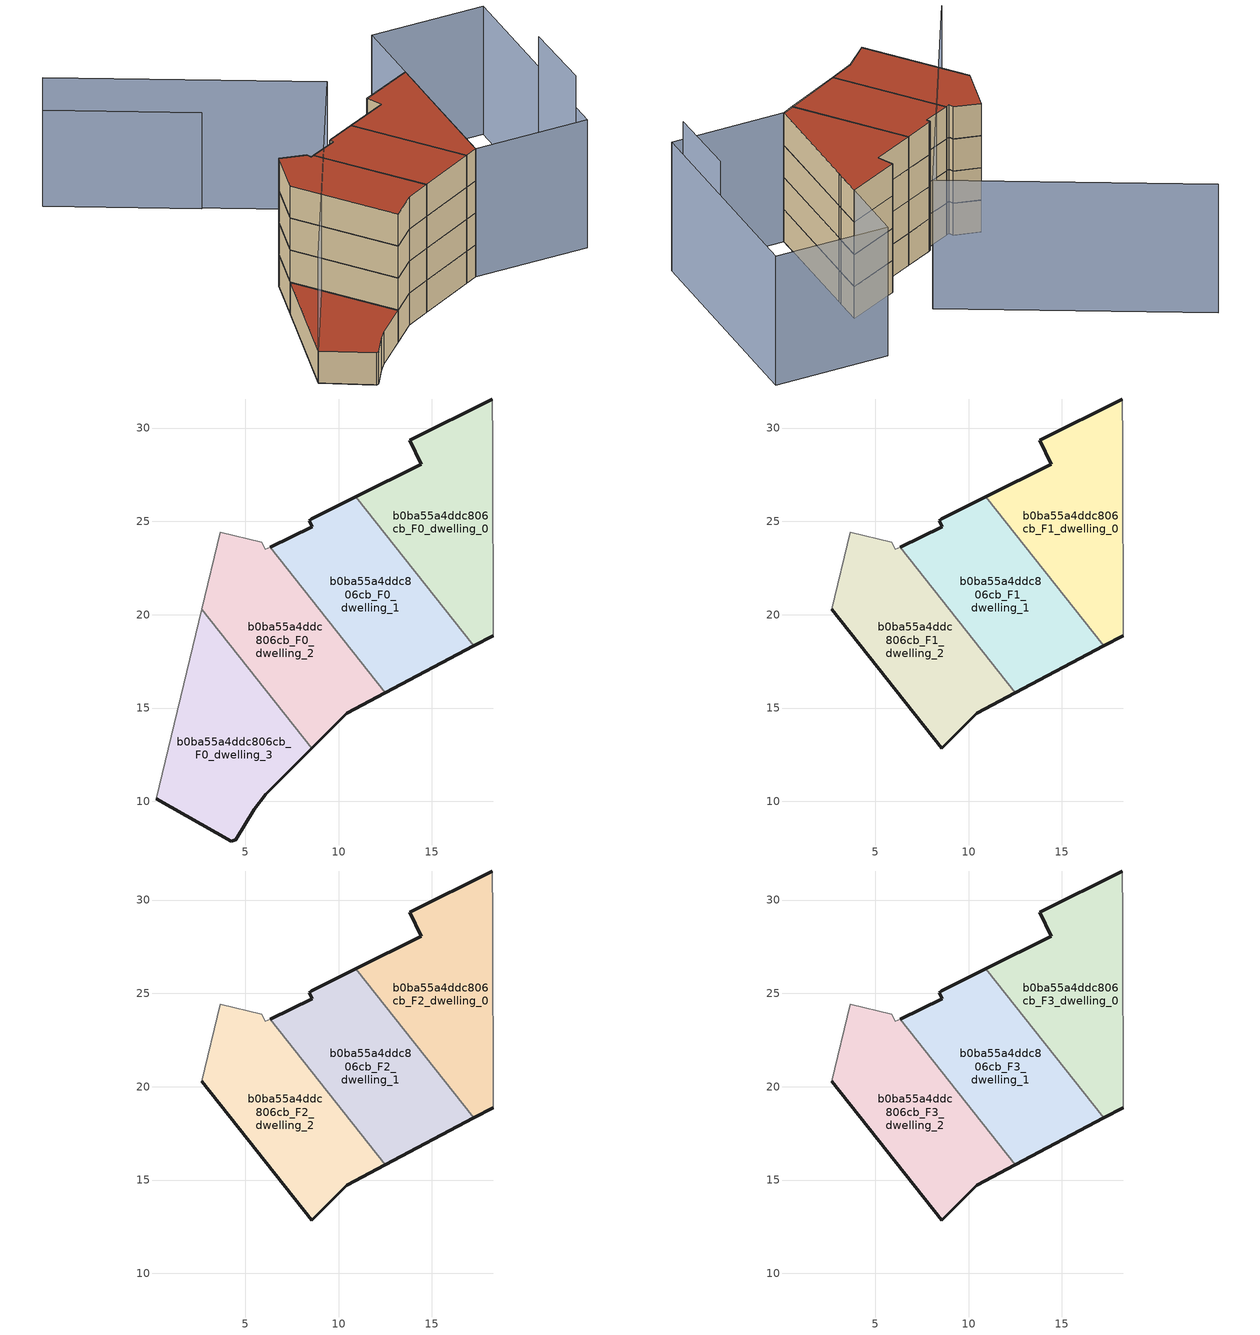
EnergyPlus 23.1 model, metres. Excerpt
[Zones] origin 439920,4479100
b0ba55a4ddc806cb_F0_dwelling_0
 floor ground (EU_floor_Construction): 18.29,18.88 18.25,28.72 18.25,29.26 18.24,31.55 13.8,29.35 14.43,28.06 10.93,26.31 17.25,18.33 z0
 wall outside (EU_wall_Construction): 18.29,18.88 17.25,18.33 / 10.93,26.31 14.43,28.06 13.8,29.35 18.24,31.55 z0:3
 wall adiabatic (EU_wall_Construction): 18.24,31.55 18.25,29.26 18.25,28.72 18.29,18.88 z0:3
 wall to b0ba55a4ddc806cb_F0_dwelling_1 (EU_wall_Construction): 17.25,18.33 10.93,26.31 z0:3
b0ba55a4ddc806cb_F0_dwelling_1
 floor ground (EU_floor_Construction): 17.25,18.33 10.93,26.31 8.57,25.14 8.43,25.03 8.58,24.72 6.33,23.62 12.51,15.82 z0
 wall outside (EU_wall_Construction): 17.25,18.33 12.51,15.82 / 6.33,23.62 8.58,24.72 8.43,25.03 8.57,25.14 10.93,26.31 z0:3
 wall to b0ba55a4ddc806cb_F0_dwelling_2 (EU_wall_Construction): 12.51,15.82 6.33,23.62 z0:3
b0ba55a4ddc806cb_F0_dwelling_2
 floor ground (EU_floor_Construction): 10.43,14.72 12.51,15.82 6.33,23.62 6.06,23.49 5.87,23.89 3.66,24.41 2.67,20.28 8.56,12.85 z0
 wall outside (EU_wall_Construction): 12.51,15.82 10.43,14.72 8.56,12.85 z0:3
 wall adiabatic (EU_wall_Construction): 2.67,20.28 3.66,24.41 5.87,23.89 6.06,23.49 6.33,23.62 z0:3
 wall to b0ba55a4ddc806cb_F0_dwelling_3 (EU_wall_Construction): 8.56,12.85 2.67,20.28 z0:3
b0ba55a4ddc806cb_F0_dwelling_3
 floor ground (EU_floor_Construction): 6.09,10.37 8.56,12.85 2.67,20.28 0.22,10.13 4.26,7.88 4.48,7.94 5.48,9.58 z0
 wall outside (EU_wall_Construction): 8.56,12.85 6.09,10.37 5.48,9.58 4.48,7.94 4.26,7.88 0.22,10.13 z0:3
 wall adiabatic (EU_wall_Construction): 0.22,10.13 2.67,20.28 z0:3
 roof outside (EU_roof_Construction): 2.67,20.28 8.56,12.85 6.09,10.37 5.48,9.58 4.48,7.94 4.26,7.88 0.22,10.13 z3
b0ba55a4ddc806cb_F1_dwelling_0
 floor to b0ba55a4ddc806cb_F0_dwelling_0 (EU_floor_Construction): 18.29,18.88 18.25,28.72 18.25,29.26 18.24,31.55 13.8,29.35 14.43,28.06 10.93,26.31 17.25,18.33 z3
 wall outside (EU_wall_Construction): 18.29,18.88 17.25,18.33 / 10.93,26.31 14.43,28.06 13.8,29.35 18.24,31.55 z3:6
 wall adiabatic (EU_wall_Construction): 18.24,31.55 18.25,29.26 18.25,28.72 18.29,18.88 z3:6
 wall to b0ba55a4ddc806cb_F1_dwelling_1 (EU_wall_Construction): 17.25,18.33 10.93,26.31 z3:6
b0ba55a4ddc806cb_F1_dwelling_1
 floor to b0ba55a4ddc806cb_F0_dwelling_1 (EU_floor_Construction): 17.25,18.33 10.93,26.31 8.57,25.14 8.43,25.03 8.57,24.72 6.33,23.62 12.51,15.82 z3
 wall outside (EU_wall_Construction): 17.25,18.33 12.51,15.82 / 6.33,23.62 8.58,24.72 8.43,25.03 8.57,25.14 10.93,26.31 z3:6
 wall to b0ba55a4ddc806cb_F1_dwelling_2 (EU_wall_Construction): 12.51,15.82 6.33,23.62 z3:6
b0ba55a4ddc806cb_F1_dwelling_2
 floor to b0ba55a4ddc806cb_F0_dwelling_2 (EU_floor_Construction): 10.43,14.72 12.51,15.82 6.33,23.62 6.06,23.49 5.87,23.89 3.66,24.41 2.67,20.28 8.56,12.85 z3
 wall outside (EU_wall_Construction): 12.51,15.82 10.43,14.72 8.56,12.85 2.67,20.28 z3:6
 wall adiabatic (EU_wall_Construction): 2.67,20.28 3.66,24.41 5.87,23.89 6.06,23.49 6.33,23.62 z3:6
b0ba55a4ddc806cb_F2_dwelling_0
 floor to b0ba55a4ddc806cb_F1_dwelling_0 (EU_floor_Construction): 18.29,18.88 18.25,28.72 18.25,29.26 18.24,31.55 13.8,29.35 14.43,28.06 10.93,26.31 17.25,18.33 z6
 wall outside (EU_wall_Construction): 18.29,18.88 17.25,18.33 / 10.93,26.31 14.43,28.06 13.8,29.35 18.24,31.55 z6:9
 wall adiabatic (EU_wall_Construction): 18.24,31.55 18.25,29.26 18.25,28.72 18.29,18.88 z6:9
 wall to b0ba55a4ddc806cb_F2_dwelling_1 (EU_wall_Construction): 17.25,18.33 10.93,26.31 z6:9
b0ba55a4ddc806cb_F2_dwelling_1
 floor to b0ba55a4ddc806cb_F1_dwelling_1 (EU_floor_Construction): 17.25,18.33 10.93,26.31 8.57,25.14 8.43,25.03 8.57,24.72 6.33,23.62 12.51,15.82 z6
 wall outside (EU_wall_Construction): 17.25,18.33 12.51,15.82 / 6.33,23.62 8.58,24.72 8.43,25.03 8.57,25.14 10.93,26.31 z6:9
 wall to b0ba55a4ddc806cb_F2_dwelling_2 (EU_wall_Construction): 12.51,15.82 6.33,23.62 z6:9
b0ba55a4ddc806cb_F2_dwelling_2
 floor to b0ba55a4ddc806cb_F1_dwelling_2 (EU_floor_Construction): 10.43,14.72 12.51,15.82 6.33,23.62 6.06,23.49 5.87,23.89 3.66,24.41 2.67,20.28 8.56,12.85 z6
 wall outside (EU_wall_Construction): 12.51,15.82 10.43,14.72 8.56,12.85 2.67,20.28 z6:9
 wall adiabatic (EU_wall_Construction): 2.67,20.28 3.66,24.41 5.87,23.89 6.06,23.49 6.33,23.62 z6:9
b0ba55a4ddc806cb_F3_dwelling_0
 floor to b0ba55a4ddc806cb_F2_dwelling_0 (EU_floor_Construction): 18.29,18.88 18.25,28.72 18.25,29.26 18.24,31.55 13.8,29.35 14.43,28.06 10.93,26.31 17.25,18.33 z9
 wall outside (EU_wall_Construction): 18.29,18.88 17.25,18.33 / 10.93,26.31 14.43,28.06 13.8,29.35 18.24,31.55 z9:12
 wall adiabatic (EU_wall_Construction): 18.24,31.55 18.25,29.26 18.25,28.72 18.29,18.88 z9:12
 wall to b0ba55a4ddc806cb_F3_dwelling_1 (EU_wall_Construction): 17.25,18.33 10.93,26.31 z9:12
 roof outside (EU_roof_Construction): 18.24,31.55 18.25,29.26 18.25,28.72 18.29,18.88 17.25,18.33 10.93,26.31 14.43,28.06 13.8,29.35 z12
b0ba55a4ddc806cb_F3_dwelling_1
 floor to b0ba55a4ddc806cb_F2_dwelling_1 (EU_floor_Construction): 17.25,18.33 10.93,26.31 8.57,25.14 8.43,25.03 8.57,24.72 6.33,23.62 12.51,15.82 z9
 wall outside (EU_wall_Construction): 17.25,18.33 12.51,15.82 / 6.33,23.62 8.58,24.72 8.43,25.03 8.57,25.14 10.93,26.31 z9:12
 wall to b0ba55a4ddc806cb_F3_dwelling_2 (EU_wall_Construction): 12.51,15.82 6.33,23.62 z9:12
 roof outside (EU_roof_Construction): 10.93,26.31 17.25,18.33 12.51,15.82 6.33,23.62 8.58,24.72 8.43,25.03 8.57,25.14 z12
b0ba55a4ddc806cb_F3_dwelling_2
 floor to b0ba55a4ddc806cb_F2_dwelling_2 (EU_floor_Construction): 10.43,14.72 12.51,15.82 6.33,23.62 6.06,23.49 5.87,23.89 3.66,24.41 2.67,20.28 8.56,12.85 z9
 wall outside (EU_wall_Construction): 12.51,15.82 10.43,14.72 8.56,12.85 2.67,20.28 z9:12
 wall adiabatic (EU_wall_Construction): 2.67,20.28 3.66,24.41 5.87,23.89 6.06,23.49 6.33,23.62 z9:12
 roof outside (EU_roof_Construction): 6.33,23.62 12.51,15.82 10.43,14.72 8.56,12.85 2.67,20.28 3.66,24.41 5.87,23.89 6.06,23.49 z12
shading: 28.05,20.86 27.94,27.37 z0:15; -7.97,43.24 12.01,32.91 / 12.01,32.91 0.22,10.13 / 18.29,18.88 18.21,37.57 / 18.21,37.57 28.04,37.61 / 28.04,37.61 28.11,18.92 / 28.11,18.92 18.29,18.88 z0:12; 3.15,37.39 -8.01,43.17 z0:9
[Building]
EU S2 Campaign: North Axis=0; Terrain=City; Solar Distribution=FullExterior
[Site:Location]
Madrid: Latitude=40.5; Longitude=-3.5; Time Zone=1; Elevation=609
[SizingPeriod:WeatherFileDays]
AnnualSizingPeriod: Begin Month=1; Begin Day of Month=1; End Month=12; End Day of Month=31; Day of Week for Start Day=Monday; Use Weather File Daylight Saving Period=No; Use Weather File Rain and Snow Indicators=No
[MATERIAL]
EU_InternalMass_Material: Roughness=MediumRough; Thickness=0.1; Conductivity=1; Density=1800; Specific Heat=900; Thermal Absorptance=0.9; Solar Absorptance=0.7; Visible Absorptance=0.7
[MATERIAL:NOMASS] Roughness=MediumRough; Thermal Absorptance=0.9; Solar Absorptance=0.7; Visible Absorptance=0.7
Name | Thermal Resistance
EU_wall_NoMass | 1.60022
EU_roof_NoMass | 1.57597
EU_floor_NoMass | 0.470652
[CONSTRUCTION]
EU_wall_Construction: EU_wall_NoMass
EU_roof_Construction: EU_roof_NoMass
EU_floor_Construction: EU_floor_NoMass
EU_InternalMass_Construction: EU_InternalMass_Material
[ZONE] Type=1; Multiplier=1; Ceiling Height=autocalculate; Floor Area=autocalculate; Part of Total Floor Area=Yes
Name | Volume
b0ba55a4ddc806cb_F0_dwelling_0; b0ba55a4ddc806cb_F1_dwelling_0; b0ba55a4ddc806cb_F2_dwelling_0; b0ba55a4ddc806cb_F3_dwelling_0 | 159.352
b0ba55a4ddc806cb_F0_dwelling_1; b0ba55a4ddc806cb_F1_dwelling_1; b0ba55a4ddc806cb_F2_dwelling_1; b0ba55a4ddc806cb_F3_dwelling_1 | 159.37
b0ba55a4ddc806cb_F0_dwelling_2 | 159.358
b0ba55a4ddc806cb_F1_dwelling_2; b0ba55a4ddc806cb_F2_dwelling_2; b0ba55a4ddc806cb_F3_dwelling_2 | 159.359
b0ba55a4ddc806cb_F0_dwelling_3 | 159.354
[INTERNALMASS] Construction=EU_InternalMass_Construction
Name | Zone or ZoneList | Surface Area
b0ba55a4ddc806cb_F0_dwelling_0_EU_InternalMass | b0ba55a4ddc806cb_F0_dwelling_0 | 53.1174
b0ba55a4ddc806cb_F0_dwelling_1_EU_InternalMass | b0ba55a4ddc806cb_F0_dwelling_1 | 53.1234
b0ba55a4ddc806cb_F0_dwelling_2_EU_InternalMass | b0ba55a4ddc806cb_F0_dwelling_2 | 53.1194
b0ba55a4ddc806cb_F0_dwelling_3_EU_InternalMass | b0ba55a4ddc806cb_F0_dwelling_3 | 53.1179
b0ba55a4ddc806cb_F1_dwelling_0_EU_InternalMass | b0ba55a4ddc806cb_F1_dwelling_0 | 70.8263
b0ba55a4ddc806cb_F1_dwelling_1_EU_InternalMass | b0ba55a4ddc806cb_F1_dwelling_1 | 70.8327
b0ba55a4ddc806cb_F1_dwelling_2_EU_InternalMass | b0ba55a4ddc806cb_F1_dwelling_2 | 70.8277
b0ba55a4ddc806cb_F2_dwelling_0_EU_InternalMass | b0ba55a4ddc806cb_F2_dwelling_0 | 70.8263
b0ba55a4ddc806cb_F2_dwelling_1_EU_InternalMass | b0ba55a4ddc806cb_F2_dwelling_1 | 70.8327
b0ba55a4ddc806cb_F2_dwelling_2_EU_InternalMass | b0ba55a4ddc806cb_F2_dwelling_2 | 70.8277
b0ba55a4ddc806cb_F3_dwelling_0_EU_InternalMass | b0ba55a4ddc806cb_F3_dwelling_0 | 70.8263
b0ba55a4ddc806cb_F3_dwelling_1_EU_InternalMass | b0ba55a4ddc806cb_F3_dwelling_1 | 70.8327
b0ba55a4ddc806cb_F3_dwelling_2_EU_InternalMass | b0ba55a4ddc806cb_F3_dwelling_2 | 70.8277
[OTHEREQUIPMENT] Fuel Type=Electricity; Design Level Calculation Method=Watts/Area; Power per Zone Floor Area=1; Fraction Latent=0; Fraction Radiant=0; Fraction Lost=0; Carbon Dioxide Generation Rate=0; EndUse Subcategory=EU_Step8_InternalGains
Name | Zone or ZoneList or Space or SpaceList | Schedule
EU_Step8_InternalGain_b0ba55a4ddc806cb_F0_dwelling_0_f000 | b0ba55a4ddc806cb_F0_dwelling_0 | EU_Step8_GainSchedule_b0ba55a4ddc806cb_F0_dwelling_0_f000
EU_Step8_InternalGain_b0ba55a4ddc806cb_F0_dwelling_1_f000 | b0ba55a4ddc806cb_F0_dwelling_1 | EU_Step8_GainSchedule_b0ba55a4ddc806cb_F0_dwelling_1_f000
EU_Step8_InternalGain_b0ba55a4ddc806cb_F0_dwelling_2_f000 | b0ba55a4ddc806cb_F0_dwelling_2 | EU_Step8_GainSchedule_b0ba55a4ddc806cb_F0_dwelling_2_f000
EU_Step8_InternalGain_b0ba55a4ddc806cb_F0_dwelling_3_f000 | b0ba55a4ddc806cb_F0_dwelling_3 | EU_Step8_GainSchedule_b0ba55a4ddc806cb_F0_dwelling_3_f000
EU_Step8_InternalGain_b0ba55a4ddc806cb_F1_dwelling_0_f000 | b0ba55a4ddc806cb_F1_dwelling_0 | EU_Step8_GainSchedule_b0ba55a4ddc806cb_F1_dwelling_0_f000
EU_Step8_InternalGain_b0ba55a4ddc806cb_F1_dwelling_1_f000 | b0ba55a4ddc806cb_F1_dwelling_1 | EU_Step8_GainSchedule_b0ba55a4ddc806cb_F1_dwelling_1_f000
EU_Step8_InternalGain_b0ba55a4ddc806cb_F1_dwelling_2_f000 | b0ba55a4ddc806cb_F1_dwelling_2 | EU_Step8_GainSchedule_b0ba55a4ddc806cb_F1_dwelling_2_f000
EU_Step8_InternalGain_b0ba55a4ddc806cb_F2_dwelling_0_f000 | b0ba55a4ddc806cb_F2_dwelling_0 | EU_Step8_GainSchedule_b0ba55a4ddc806cb_F2_dwelling_0_f000
EU_Step8_InternalGain_b0ba55a4ddc806cb_F2_dwelling_1_f000 | b0ba55a4ddc806cb_F2_dwelling_1 | EU_Step8_GainSchedule_b0ba55a4ddc806cb_F2_dwelling_1_f000
EU_Step8_InternalGain_b0ba55a4ddc806cb_F2_dwelling_2_f000 | b0ba55a4ddc806cb_F2_dwelling_2 | EU_Step8_GainSchedule_b0ba55a4ddc806cb_F2_dwelling_2_f000
EU_Step8_InternalGain_b0ba55a4ddc806cb_F3_dwelling_0_f000 | b0ba55a4ddc806cb_F3_dwelling_0 | EU_Step8_GainSchedule_b0ba55a4ddc806cb_F3_dwelling_0_f000
EU_Step8_InternalGain_b0ba55a4ddc806cb_F3_dwelling_1_f000 | b0ba55a4ddc806cb_F3_dwelling_1 | EU_Step8_GainSchedule_b0ba55a4ddc806cb_F3_dwelling_1_f000
EU_Step8_InternalGain_b0ba55a4ddc806cb_F3_dwelling_2_f000 | b0ba55a4ddc806cb_F3_dwelling_2 | EU_Step8_GainSchedule_b0ba55a4ddc806cb_F3_dwelling_2_f000
[ZONEVENTILATION:DESIGNFLOWRATE] Schedule=EU_AlwaysOn; Design Flow Rate Calculation Method=AirChanges/Hour; Air Changes per Hour=0.480704; Ventilation Type=Natural; Fan Pressure Rise=0; Fan Total Efficiency=1; Constant Term Coefficient=1; Temperature Term Coefficient=0; Velocity Term Coefficient=0; Velocity Squared Term Coefficient=0; Minimum Indoor Temperature=-100; Maximum Indoor Temperature=100; Delta Temperature=-100; Minimum Outdoor Temperature=-100; Maximum Outdoor Temperature=100; Maximum Wind Speed=40
Name | Zone or ZoneList or Space or SpaceList
EU_ConstantAir_b0ba55a4ddc806cb_F0_dwelling_0 | b0ba55a4ddc806cb_F0_dwelling_0
EU_ConstantAir_b0ba55a4ddc806cb_F0_dwelling_1 | b0ba55a4ddc806cb_F0_dwelling_1
EU_ConstantAir_b0ba55a4ddc806cb_F0_dwelling_2 | b0ba55a4ddc806cb_F0_dwelling_2
EU_ConstantAir_b0ba55a4ddc806cb_F0_dwelling_3 | b0ba55a4ddc806cb_F0_dwelling_3
EU_ConstantAir_b0ba55a4ddc806cb_F1_dwelling_0 | b0ba55a4ddc806cb_F1_dwelling_0
EU_ConstantAir_b0ba55a4ddc806cb_F1_dwelling_1 | b0ba55a4ddc806cb_F1_dwelling_1
EU_ConstantAir_b0ba55a4ddc806cb_F1_dwelling_2 | b0ba55a4ddc806cb_F1_dwelling_2
EU_ConstantAir_b0ba55a4ddc806cb_F2_dwelling_0 | b0ba55a4ddc806cb_F2_dwelling_0
EU_ConstantAir_b0ba55a4ddc806cb_F2_dwelling_1 | b0ba55a4ddc806cb_F2_dwelling_1
EU_ConstantAir_b0ba55a4ddc806cb_F2_dwelling_2 | b0ba55a4ddc806cb_F2_dwelling_2
EU_ConstantAir_b0ba55a4ddc806cb_F3_dwelling_0 | b0ba55a4ddc806cb_F3_dwelling_0
EU_ConstantAir_b0ba55a4ddc806cb_F3_dwelling_1 | b0ba55a4ddc806cb_F3_dwelling_1
EU_ConstantAir_b0ba55a4ddc806cb_F3_dwelling_2 | b0ba55a4ddc806cb_F3_dwelling_2
[HVACTEMPLATE:THERMOSTAT] Constant Heating Setpoint=20; Constant Cooling Setpoint=50
EU_HeatOnly_b0ba55a4ddc806cb_F0_dwelling_0; EU_HeatOnly_b0ba55a4ddc806cb_F0_dwelling_1; EU_HeatOnly_b0ba55a4ddc806cb_F0_dwelling_2; EU_HeatOnly_b0ba55a4ddc806cb_F0_dwelling_3; EU_HeatOnly_b0ba55a4ddc806cb_F1_dwelling_0; EU_HeatOnly_b0ba55a4ddc806cb_F1_dwelling_1; EU_HeatOnly_b0ba55a4ddc806cb_F1_dwelling_2; EU_HeatOnly_b0ba55a4ddc806cb_F2_dwelling_0; EU_HeatOnly_b0ba55a4ddc806cb_F2_dwelling_1; EU_HeatOnly_b0ba55a4ddc806cb_F2_dwelling_2; EU_HeatOnly_b0ba55a4ddc806cb_F3_dwelling_0; EU_HeatOnly_b0ba55a4ddc806cb_F3_dwelling_1; EU_HeatOnly_b0ba55a4ddc806cb_F3_dwelling_2
[HVACTEMPLATE:ZONE:IDEALLOADSAIRSYSTEM] System Availability Schedule=EU_AlwaysOn; Maximum Heating Supply Air Temperature=50; Minimum Cooling Supply Air Temperature=13; Maximum Heating Supply Air Humidity Ratio=0.0156; Minimum Cooling Supply Air Humidity Ratio=0.0077; Heating Limit=NoLimit; Cooling Limit=NoLimit; Heating Availability Schedule=EU_AlwaysOn; Cooling Availability Schedule=EU_CoolingOff; Dehumidification Control Type=ConstantSensibleHeatRatio; Cooling Sensible Heat Ratio=0.7; Dehumidification Setpoint=60; Humidification Control Type=None; Humidification Setpoint=30; Outdoor Air Method=None; Outdoor Air Flow Rate per Person=0.00944; Outdoor Air Flow Rate per Zone Floor Area=0; Outdoor Air Flow Rate per Zone=0; Demand Controlled Ventilation Type=None; Outdoor Air Economizer Type=NoEconomizer; Heat Recovery Type=None; Sensible Heat Recovery Effectiveness=0.7; Latent Heat Recovery Effectiveness=0.65
Name | Template Thermostat
b0ba55a4ddc806cb_F0_dwelling_0 | EU_HeatOnly_b0ba55a4ddc806cb_F0_dwelling_0
b0ba55a4ddc806cb_F0_dwelling_1 | EU_HeatOnly_b0ba55a4ddc806cb_F0_dwelling_1
b0ba55a4ddc806cb_F0_dwelling_2 | EU_HeatOnly_b0ba55a4ddc806cb_F0_dwelling_2
b0ba55a4ddc806cb_F0_dwelling_3 | EU_HeatOnly_b0ba55a4ddc806cb_F0_dwelling_3
b0ba55a4ddc806cb_F1_dwelling_0 | EU_HeatOnly_b0ba55a4ddc806cb_F1_dwelling_0
b0ba55a4ddc806cb_F1_dwelling_1 | EU_HeatOnly_b0ba55a4ddc806cb_F1_dwelling_1
b0ba55a4ddc806cb_F1_dwelling_2 | EU_HeatOnly_b0ba55a4ddc806cb_F1_dwelling_2
b0ba55a4ddc806cb_F2_dwelling_0 | EU_HeatOnly_b0ba55a4ddc806cb_F2_dwelling_0
b0ba55a4ddc806cb_F2_dwelling_1 | EU_HeatOnly_b0ba55a4ddc806cb_F2_dwelling_1
b0ba55a4ddc806cb_F2_dwelling_2 | EU_HeatOnly_b0ba55a4ddc806cb_F2_dwelling_2
b0ba55a4ddc806cb_F3_dwelling_0 | EU_HeatOnly_b0ba55a4ddc806cb_F3_dwelling_0
b0ba55a4ddc806cb_F3_dwelling_1 | EU_HeatOnly_b0ba55a4ddc806cb_F3_dwelling_1
b0ba55a4ddc806cb_F3_dwelling_2 | EU_HeatOnly_b0ba55a4ddc806cb_F3_dwelling_2
[SIZING:ZONE] Zone Cooling Design Supply Air Temperature Input Method=SupplyAirTemperature; Zone Cooling Design Supply Air Temperature=13; Zone Heating Design Supply Air Temperature Input Method=SupplyAirTemperature; Zone Heating Design Supply Air Temperature=50; Zone Cooling Design Supply Air Humidity Ratio=0.008; Zone Heating Design Supply Air Humidity Ratio=0.008; Cooling Design Air Flow Method=DesignDay; Cooling Design Air Flow Rate=0; Cooling Minimum Air Flow per Zone Floor Area=0.000762; Cooling Minimum Air Flow=0; Cooling Minimum Air Flow Fraction=0.2; Heating Design Air Flow Method=DesignDay; Heating Design Air Flow Rate=0; Heating Maximum Air Flow per Zone Floor Area=0.002032; Heating Maximum Air Flow=0.141576; Heating Maximum Air Flow Fraction=0.3; Account for Dedicated Outdoor Air System=No; Dedicated Outdoor Air System Control Strategy=NeutralSupplyAir; Dedicated Outdoor Air Low Setpoint Temperature for Design=autosize; Dedicated Outdoor Air High Setpoint Temperature for Design=autosize; Zone Load Sizing Method=Sensible Load Only No Latent Load; Zone Latent Cooling Design Supply Air Humidity Ratio Input Method=HumidityRatioDifference; Zone Cooling Design Supply Air Humidity Ratio Difference=0.005; Zone Latent Heating Design Supply Air Humidity Ratio Input Method=HumidityRatioDifference; Zone Humidification Design Supply Air Humidity Ratio Difference=0.005
b0ba55a4ddc806cb_F0_dwelling_0; b0ba55a4ddc806cb_F0_dwelling_1; b0ba55a4ddc806cb_F0_dwelling_2; b0ba55a4ddc806cb_F0_dwelling_3; b0ba55a4ddc806cb_F1_dwelling_0; b0ba55a4ddc806cb_F1_dwelling_1; b0ba55a4ddc806cb_F1_dwelling_2; b0ba55a4ddc806cb_F2_dwelling_0; b0ba55a4ddc806cb_F2_dwelling_1; b0ba55a4ddc806cb_F2_dwelling_2; b0ba55a4ddc806cb_F3_dwelling_0; b0ba55a4ddc806cb_F3_dwelling_1; b0ba55a4ddc806cb_F3_dwelling_2
[SCHEDULE:CONSTANT]
Name | Hourly Value
EU_AlwaysOn | 1
EU_CoolingOff | 0
[SCHEDULE:FILE] Column Number=1; Rows to Skip at Top=0; Number of Hours of Data=8760; Column Separator=Comma; Interpolate to Timestep=No; Minutes per Item=60; Adjust Schedule for Daylight Savings=Yes
Name | File
EU_Step8_GainSchedule_b0ba55a4ddc806cb_F0_dwelling_0_f000 | ../../schedules/b0ba55a4ddc806cb/b0ba55a4ddc806cb_F0_dwelling_0_f000_gain.csv
EU_Step8_GainSchedule_b0ba55a4ddc806cb_F0_dwelling_1_f000 | ../../schedules/b0ba55a4ddc806cb/b0ba55a4ddc806cb_F0_dwelling_1_f000_gain.csv
EU_Step8_GainSchedule_b0ba55a4ddc806cb_F0_dwelling_2_f000 | ../../schedules/b0ba55a4ddc806cb/b0ba55a4ddc806cb_F0_dwelling_2_f000_gain.csv
EU_Step8_GainSchedule_b0ba55a4ddc806cb_F0_dwelling_3_f000 | ../../schedules/b0ba55a4ddc806cb/b0ba55a4ddc806cb_F0_dwelling_3_f000_gain.csv
EU_Step8_GainSchedule_b0ba55a4ddc806cb_F1_dwelling_0_f000 | ../../schedules/b0ba55a4ddc806cb/b0ba55a4ddc806cb_F1_dwelling_0_f000_gain.csv
EU_Step8_GainSchedule_b0ba55a4ddc806cb_F1_dwelling_1_f000 | ../../schedules/b0ba55a4ddc806cb/b0ba55a4ddc806cb_F1_dwelling_1_f000_gain.csv
EU_Step8_GainSchedule_b0ba55a4ddc806cb_F1_dwelling_2_f000 | ../../schedules/b0ba55a4ddc806cb/b0ba55a4ddc806cb_F1_dwelling_2_f000_gain.csv
EU_Step8_GainSchedule_b0ba55a4ddc806cb_F2_dwelling_0_f000 | ../../schedules/b0ba55a4ddc806cb/b0ba55a4ddc806cb_F2_dwelling_0_f000_gain.csv
EU_Step8_GainSchedule_b0ba55a4ddc806cb_F2_dwelling_1_f000 | ../../schedules/b0ba55a4ddc806cb/b0ba55a4ddc806cb_F2_dwelling_1_f000_gain.csv
EU_Step8_GainSchedule_b0ba55a4ddc806cb_F2_dwelling_2_f000 | ../../schedules/b0ba55a4ddc806cb/b0ba55a4ddc806cb_F2_dwelling_2_f000_gain.csv
EU_Step8_GainSchedule_b0ba55a4ddc806cb_F3_dwelling_0_f000 | ../../schedules/b0ba55a4ddc806cb/b0ba55a4ddc806cb_F3_dwelling_0_f000_gain.csv
EU_Step8_GainSchedule_b0ba55a4ddc806cb_F3_dwelling_1_f000 | ../../schedules/b0ba55a4ddc806cb/b0ba55a4ddc806cb_F3_dwelling_1_f000_gain.csv
EU_Step8_GainSchedule_b0ba55a4ddc806cb_F3_dwelling_2_f000 | ../../schedules/b0ba55a4ddc806cb/b0ba55a4ddc806cb_F3_dwelling_2_f000_gain.csv
